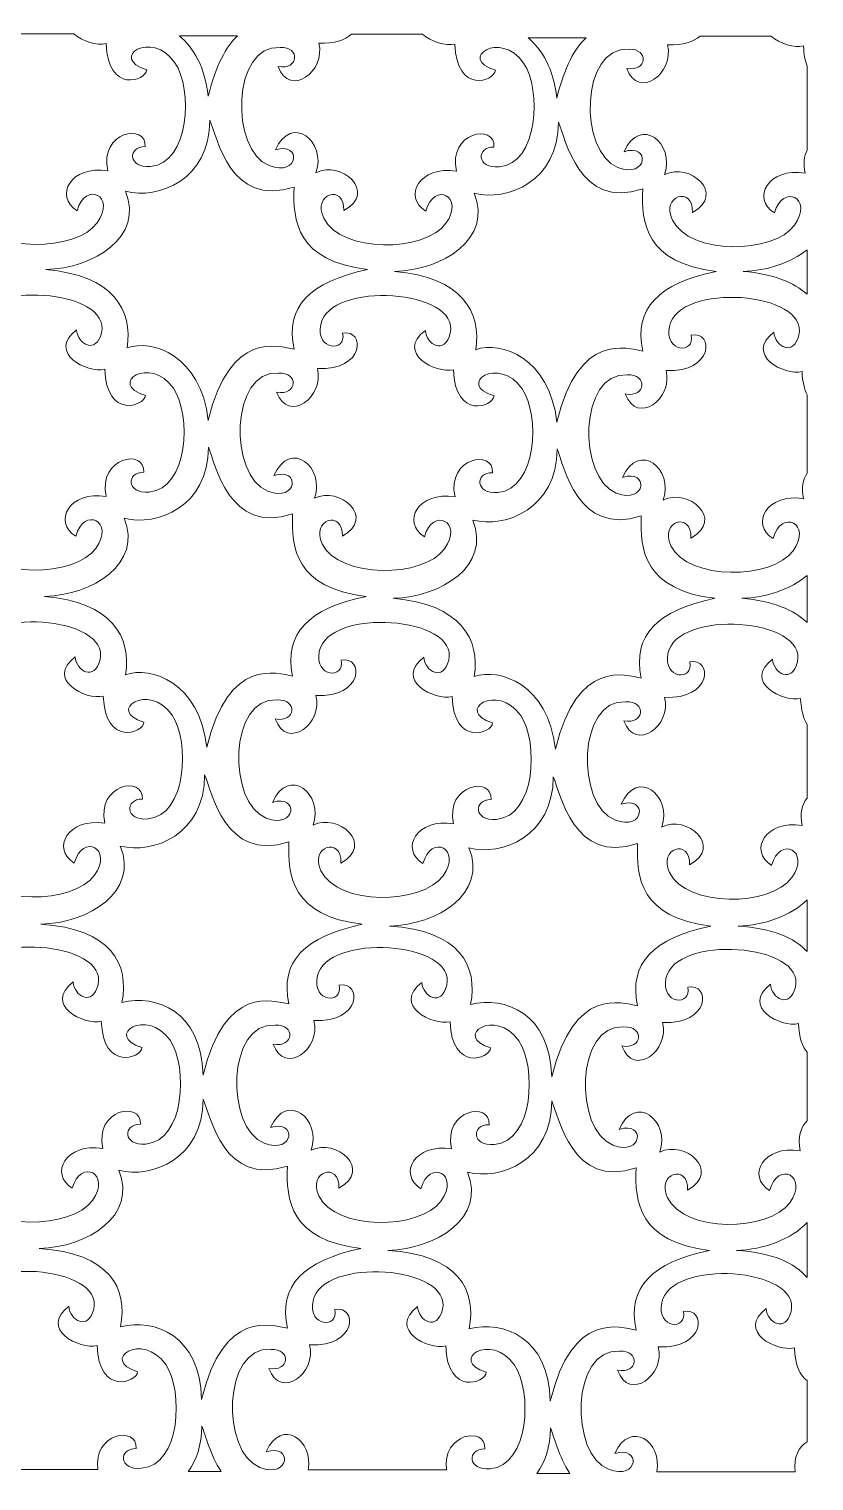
# Model space of a CAD drawing. Header units: millimetres. Extents: x -1200 to 1206, y -596 to 594.
# Drawn here: x 565 to 1206, y -596 to 590 of the extents above; entities that cross this region are included whole.
import ezdxf

# ---------------------------------------------------------------- set-up
doc = ezdxf.new("R2010")
doc.units = ezdxf.units.MM
doc.header["$MEASUREMENT"] = 0
doc.layers.add('Layer 1', color=7, linetype='Continuous')

msp = doc.modelspace()

# ---------------------------------------------------------------- linework, layer by layer
at = {"layer": 'Layer 1', "color": 250, "lineweight": 20}
for points, knots in [([(481.287, 491.1961), (502.9997, 498.3123), (500.8548, 468.9046), (476.1899, 478.412), (444.2929, 490.7093), (445.5205, 577.6183), (485.1098, 574.874), (501.9389, 575.7441), (500.6047, 556.1055), (483.5153, 559.3305), (493.0624, 533.2358), (522.8044, 555.5518), (516.7533, 578.5036), (529.5995, 577.819), (538.2426, 581.1261), (543.3931, 585.7384), (543.3931, 585.7384), (601.3961, 585.7384), (601.3961, 585.7384), (608.3479, 579.3555), (620.547, 575.805), (627.829, 577.6335), (629.2668, 536.4943), (660.4265, 547.3708), (660.9602, 556.2789), (629.3502, 565.686), (665.0533, 589.5657), (683.8972, 562.0899), (698.7549, 540.4311), (695.9162, 480.0488), (664.0926, 477.3472), (645.1352, 475.7378), (645.4054, 493.7609), (659.686, 493.5205), (661.1237, 512.9796), (621.9346, 506.0065), (629.1033, 473.7633), (598.9109, 478.7893), (585.094, 452.8438), (604.0947, 441.2218), (610.8364, 465.8044), (636.3386, 453.358), (620.5536, 431.2945), (603.5676, 407.5457), (534.76, 406.6146), (520.7897, 435.4109), (511.0925, 455.3994), (537.909, 463.769), (537.1418, 441.6569), (564.9791, 456.8141), (534.8567, 483.0091), (514.4182, 472.6011), (523.3382, 498.1693), (494.5068, 521.1728), (481.287, 491.1961)], [0, 0, 0, 0, 0.055555556, 0.055555556, 0.055555556, 0.111111111, 0.111111111, 0.111111111, 0.166666667, 0.166666667, 0.166666667, 0.222222222, 0.222222222, 0.222222222, 0.277777778, 0.277777778, 0.277777778, 0.333333333, 0.333333333, 0.333333333, 0.388888889, 0.388888889, 0.388888889, 0.444444444, 0.444444444, 0.444444444, 0.5, 0.5, 0.5, 0.555555556, 0.555555556, 0.555555556, 0.611111111, 0.611111111, 0.611111111, 0.666666667, 0.666666667, 0.666666667, 0.722222222, 0.722222222, 0.722222222, 0.777777778, 0.777777778, 0.777777778, 0.833333333, 0.833333333, 0.833333333, 0.888888889, 0.888888889, 0.888888889, 0.944444444, 0.944444444, 0.944444444, 1, 1, 1, 1]), ([(735.0352, 584.0194), (725.8283, 575.2361), (717.2287, 560.1398), (711.1408, 534.7601), (708.4788, 558.6064), (699.0185, 574.4481), (687.5633, 584.0194), (687.5633, 584.0194), (735.0352, 584.0194), (735.0352, 584.0194)], [0, 0, 0, 0, 0.333333333, 0.333333333, 0.333333333, 0.666666667, 0.666666667, 0.666666667, 1, 1, 1, 1]), ([(765.928, 490.8341), (787.6409, 497.9502), (785.4959, 468.5425), (760.8309, 478.05), (728.934, 490.3473), (730.1615, 577.2562), (769.7509, 574.512), (786.5801, 575.3821), (785.2458, 555.7435), (768.1564, 558.9684), (777.7035, 532.8739), (807.4456, 555.1898), (801.3944, 578.1416), (814.2406, 577.457), (822.8837, 580.7641), (828.0341, 585.3764), (828.0341, 585.3764), (886.0372, 585.3764), (886.0372, 585.3764), (892.989, 578.9934), (905.188, 575.443), (912.4701, 577.2714), (913.9079, 536.1322), (945.0677, 547.0088), (945.6014, 555.9169), (913.9912, 565.324), (949.6943, 589.2037), (968.5384, 561.7278), (983.3961, 540.0691), (980.5572, 479.6868), (948.7336, 476.9851), (929.7762, 475.3757), (930.0464, 493.3988), (944.327, 493.1584), (945.7648, 512.6176), (906.5757, 505.6444), (913.7444, 473.4012), (883.552, 478.4272), (869.735, 452.4818), (888.7359, 440.8598), (895.4775, 465.4423), (920.9798, 452.9959), (905.1947, 430.9324), (888.2088, 407.1836), (819.4011, 406.2526), (805.4307, 435.0489), (795.7336, 455.0373), (822.5501, 463.407), (821.7828, 441.2949), (849.6202, 456.452), (819.4978, 482.647), (799.0594, 472.239), (807.9793, 497.8072), (779.1479, 520.8108), (765.928, 490.8341)], [0, 0, 0, 0, 0.055555556, 0.055555556, 0.055555556, 0.111111111, 0.111111111, 0.111111111, 0.166666667, 0.166666667, 0.166666667, 0.222222222, 0.222222222, 0.222222222, 0.277777778, 0.277777778, 0.277777778, 0.333333333, 0.333333333, 0.333333333, 0.388888889, 0.388888889, 0.388888889, 0.444444444, 0.444444444, 0.444444444, 0.5, 0.5, 0.5, 0.555555556, 0.555555556, 0.555555556, 0.611111111, 0.611111111, 0.611111111, 0.666666667, 0.666666667, 0.666666667, 0.722222222, 0.722222222, 0.722222222, 0.777777778, 0.777777778, 0.777777778, 0.833333333, 0.833333333, 0.833333333, 0.888888889, 0.888888889, 0.888888889, 0.944444444, 0.944444444, 0.944444444, 1, 1, 1, 1]), ([(1019.6396, 582.5044), (1010.4328, 573.721), (1001.833, 558.6246), (995.7452, 533.245), (993.0833, 557.0913), (983.6229, 572.933), (972.1677, 582.5044), (972.1677, 582.5044), (1019.6396, 582.5044), (1019.6396, 582.5044)], [0, 0, 0, 0, 0.333333333, 0.333333333, 0.333333333, 0.666666667, 0.666666667, 0.666666667, 1, 1, 1, 1]), ([(1050.5325, 489.319), (1072.2453, 496.4351), (1070.1004, 467.0274), (1045.4354, 476.5349), (1013.5384, 488.8322), (1014.766, 575.7411), (1054.3554, 572.9969), (1071.1845, 573.867), (1069.8501, 554.2283), (1052.7608, 557.4533), (1062.3079, 531.3587), (1092.05, 553.6747), (1085.9988, 576.6265), (1098.845, 575.9419), (1107.4881, 579.249), (1112.6386, 583.8612), (1112.6386, 583.8612), (1170.6415, 583.8612), (1170.6415, 583.8612), (1177.5934, 577.4783), (1189.7925, 573.9278), (1197.0745, 575.7563), (1197.3114, 568.9444), (1198.3554, 563.5594), (1199.95, 559.3548), (1199.95, 559.3548), (1199.95, 490.6272), (1199.95, 490.6272), (1197.5649, 485.8294), (1196.6375, 479.5803), (1198.3488, 471.8861), (1168.1564, 476.9121), (1154.3395, 450.9666), (1173.3403, 439.3447), (1180.0819, 463.9272), (1205.5842, 451.4808), (1189.7991, 429.4174), (1172.8132, 405.6685), (1104.0055, 404.7375), (1090.0351, 433.5337), (1080.3379, 453.5223), (1107.1545, 461.8919), (1106.3872, 439.7797), (1134.2245, 454.937), (1104.1023, 481.1319), (1083.6637, 470.7239), (1092.5837, 496.2921), (1063.7523, 519.2956), (1050.5325, 489.319)], [0, 0, 0, 0, 0.0625, 0.0625, 0.0625, 0.125, 0.125, 0.125, 0.1875, 0.1875, 0.1875, 0.25, 0.25, 0.25, 0.3125, 0.3125, 0.3125, 0.375, 0.375, 0.375, 0.4375, 0.4375, 0.4375, 0.5, 0.5, 0.5, 0.5625, 0.5625, 0.5625, 0.625, 0.625, 0.625, 0.6875, 0.6875, 0.6875, 0.75, 0.75, 0.75, 0.8125, 0.8125, 0.8125, 0.875, 0.875, 0.875, 0.9375, 0.9375, 0.9375, 1, 1, 1, 1]), ([(578.6159, 393.1186), (618.1184, 394.2808), (658.8953, 419.849), (643.604, 457.0392), (670.3639, 450.0661), (712.4151, 466.3368), (712.4151, 515.1489), (718.2794, 501.6741), (728.9807, 443.0929), (781.2261, 460.5258), (779.9152, 432.5571), (783.7747, 400.0918), (841.1172, 393.1186), (794.4559, 383.386), (773.5804, 362.9016), (781.2261, 328.0358), (768.4833, 330.3602), (728.9807, 344.3065), (711.1408, 269.9262), (705.183, 323.2928), (665.2301, 336.5636), (644.8783, 329.198), (649.7852, 359.7589), (633.6166, 388.5642), (578.6159, 393.1186)], [0, 0, 0, 0, 0.125, 0.125, 0.125, 0.25, 0.25, 0.25, 0.375, 0.375, 0.375, 0.5, 0.5, 0.5, 0.625, 0.625, 0.625, 0.75, 0.75, 0.75, 0.875, 0.875, 0.875, 1, 1, 1, 1]), ([(863.2202, 391.6035), (902.7229, 392.7657), (943.4998, 418.3339), (928.2084, 455.5241), (954.9683, 448.5509), (997.0194, 464.8217), (997.0194, 513.6337), (1002.8839, 500.159), (1013.5851, 441.5778), (1065.8305, 459.0107), (1064.5195, 431.042), (1068.3791, 398.5767), (1125.7216, 391.6035), (1079.0603, 381.8709), (1058.1849, 361.3865), (1065.8305, 326.5207), (1053.0878, 328.8451), (1013.5851, 342.7914), (995.7452, 268.411), (989.7875, 321.7776), (949.8345, 335.0485), (929.4828, 327.6829), (934.3897, 358.2437), (918.2211, 387.0491), (863.2202, 391.6035)], [0, 0, 0, 0, 0.125, 0.125, 0.125, 0.25, 0.25, 0.25, 0.375, 0.375, 0.375, 0.5, 0.5, 0.5, 0.625, 0.625, 0.625, 0.75, 0.75, 0.75, 0.875, 0.875, 0.875, 1, 1, 1, 1]), ([(1147.8247, 391.6035), (1167.129, 392.1724), (1186.7302, 398.5645), (1199.95, 409.2981), (1199.95, 409.2981), (1199.95, 372.905), (1199.95, 372.905), (1189.2988, 382.6589), (1172.4696, 389.562), (1147.8247, 391.6035)], [0, 0, 0, 0, 0.333333333, 0.333333333, 0.333333333, 0.666666667, 0.666666667, 0.666666667, 1, 1, 1, 1]), ([(480.1162, 225.2943), (501.8289, 232.4105), (499.684, 203.0027), (475.019, 212.5102), (443.122, 224.8076), (444.3496, 311.7164), (483.9389, 308.9722), (500.7681, 309.8423), (499.4338, 290.2037), (482.3445, 293.4287), (491.8915, 267.3341), (521.6336, 289.65), (515.5825, 312.6018), (554.4813, 310.5299), (554.9216, 345.0915), (536.1844, 341.5136), (539.6303, 325.6901), (513.9646, 327.2296), (518.3445, 348.4868), (525.86, 384.9589), (632.3291, 377.2039), (624.0028, 341.5136), (619.8231, 323.597), (604.3049, 332.073), (603.7211, 343.838), (579.2029, 325.2551), (612.3776, 308.1478), (626.6581, 311.7317), (628.0959, 270.5925), (659.2557, 281.469), (659.7894, 290.3771), (628.1792, 299.7842), (663.8825, 323.6639), (682.7264, 296.1881), (697.5841, 274.5293), (694.7453, 214.147), (662.9217, 211.4453), (643.9643, 209.8359), (644.2345, 227.859), (658.5151, 227.6187), (659.9528, 247.0779), (620.7638, 240.1046), (627.9324, 207.8614), (597.74, 212.8874), (583.9231, 186.9419), (602.9239, 175.32), (609.6656, 199.9026), (635.1678, 187.4561), (619.3827, 165.3927), (602.3968, 141.6438), (533.5891, 140.7129), (519.6187, 169.509), (509.9216, 189.4976), (536.7381, 197.8672), (535.9709, 175.7551), (563.8082, 190.9123), (533.6859, 217.1072), (513.2474, 206.6992), (522.1673, 232.2675), (493.336, 255.271), (480.1162, 225.2943)], [0, 0, 0, 0, 0.05, 0.05, 0.05, 0.1, 0.1, 0.1, 0.15, 0.15, 0.15, 0.2, 0.2, 0.2, 0.25, 0.25, 0.25, 0.3, 0.3, 0.3, 0.35, 0.35, 0.35, 0.4, 0.4, 0.4, 0.45, 0.45, 0.45, 0.5, 0.5, 0.5, 0.55, 0.55, 0.55, 0.6, 0.6, 0.6, 0.65, 0.65, 0.65, 0.7, 0.7, 0.7, 0.75, 0.75, 0.75, 0.8, 0.8, 0.8, 0.85, 0.85, 0.85, 0.9, 0.9, 0.9, 0.95, 0.95, 0.95, 1, 1, 1, 1]), ([(764.7572, 224.9323), (786.47, 232.0484), (784.3251, 202.6407), (759.6601, 212.1482), (727.7631, 224.4455), (728.9907, 311.3544), (768.5801, 308.6102), (785.4092, 309.4803), (784.0749, 289.8417), (766.9855, 293.0666), (776.5326, 266.972), (806.2747, 289.2879), (800.2235, 312.2397), (839.1224, 310.1679), (839.5627, 344.7294), (820.8255, 341.1516), (824.2714, 325.3281), (798.6057, 326.8675), (802.9856, 348.1247), (810.5011, 384.5969), (916.9701, 376.8418), (908.6439, 341.1516), (904.4641, 323.2349), (888.946, 331.7111), (888.3623, 343.476), (863.8441, 324.8931), (897.0187, 307.7857), (911.2993, 311.3696), (912.7369, 270.2304), (943.8967, 281.107), (944.4305, 290.0151), (912.8204, 299.4222), (948.5235, 323.3018), (967.3675, 295.826), (982.2252, 274.1672), (979.3864, 213.785), (947.5628, 211.0833), (928.6054, 209.4739), (928.8756, 227.497), (943.1562, 227.2567), (944.5939, 246.7158), (905.4049, 239.7427), (912.5735, 207.4994), (882.3812, 212.5254), (868.5642, 186.5799), (887.565, 174.958), (894.3066, 199.5405), (919.8089, 187.0941), (904.0239, 165.0307), (887.0379, 141.2818), (818.2302, 140.3508), (804.2599, 169.147), (794.5626, 189.1355), (821.3793, 197.5051), (820.612, 175.3931), (848.4493, 190.5502), (818.327, 216.7452), (797.8885, 206.3372), (806.8084, 231.9054), (777.977, 254.909), (764.7572, 224.9323)], [0, 0, 0, 0, 0.05, 0.05, 0.05, 0.1, 0.1, 0.1, 0.15, 0.15, 0.15, 0.2, 0.2, 0.2, 0.25, 0.25, 0.25, 0.3, 0.3, 0.3, 0.35, 0.35, 0.35, 0.4, 0.4, 0.4, 0.45, 0.45, 0.45, 0.5, 0.5, 0.5, 0.55, 0.55, 0.55, 0.6, 0.6, 0.6, 0.65, 0.65, 0.65, 0.7, 0.7, 0.7, 0.75, 0.75, 0.75, 0.8, 0.8, 0.8, 0.85, 0.85, 0.85, 0.9, 0.9, 0.9, 0.95, 0.95, 0.95, 1, 1, 1, 1]), ([(1049.3616, 223.4172), (1071.0744, 230.5333), (1068.9295, 201.1256), (1044.2645, 210.6331), (1012.3675, 222.9304), (1013.5951, 309.8393), (1053.1845, 307.095), (1070.0137, 307.9652), (1068.6793, 288.3266), (1051.5899, 291.5515), (1061.1371, 265.4569), (1090.8791, 287.7728), (1084.8279, 310.7246), (1123.7268, 308.6527), (1124.1671, 343.2143), (1105.4298, 339.6365), (1108.8757, 323.813), (1083.2101, 325.3524), (1087.59, 346.6096), (1095.1056, 383.0818), (1201.5745, 375.3268), (1193.2484, 339.6365), (1189.0686, 321.7198), (1173.5504, 330.1959), (1172.9666, 341.9608), (1148.4485, 323.3779), (1181.623, 306.2705), (1195.9036, 309.8545), (1196.1972, 301.491), (1197.7083, 295.2693), (1199.95, 290.7513), (1199.95, 290.7513), (1199.95, 226.7912), (1199.95, 226.7912), (1196.731, 221.7712), (1195.2098, 214.8346), (1197.1779, 205.9843), (1166.9855, 211.0103), (1153.1686, 185.0648), (1172.1693, 173.4428), (1178.911, 198.0254), (1204.4133, 185.579), (1188.6282, 163.5155), (1171.6424, 139.7667), (1102.8347, 138.8357), (1088.8643, 167.6319), (1079.1671, 187.6204), (1105.9836, 195.99), (1105.2164, 173.8779), (1133.0537, 189.0351), (1102.9313, 215.2301), (1082.4928, 204.8221), (1091.4128, 230.3903), (1062.5815, 253.3938), (1049.3616, 223.4172)], [0, 0, 0, 0, 0.055555556, 0.055555556, 0.055555556, 0.111111111, 0.111111111, 0.111111111, 0.166666667, 0.166666667, 0.166666667, 0.222222222, 0.222222222, 0.222222222, 0.277777778, 0.277777778, 0.277777778, 0.333333333, 0.333333333, 0.333333333, 0.388888889, 0.388888889, 0.388888889, 0.444444444, 0.444444444, 0.444444444, 0.5, 0.5, 0.5, 0.555555556, 0.555555556, 0.555555556, 0.611111111, 0.611111111, 0.611111111, 0.666666667, 0.666666667, 0.666666667, 0.722222222, 0.722222222, 0.722222222, 0.777777778, 0.777777778, 0.777777778, 0.833333333, 0.833333333, 0.833333333, 0.888888889, 0.888888889, 0.888888889, 0.944444444, 0.944444444, 0.944444444, 1, 1, 1, 1]), ([(577.4449, 126.1489), (616.9476, 127.3111), (657.7245, 152.8793), (642.4331, 190.0695), (669.193, 183.0964), (711.2442, 199.367), (711.2442, 248.1792), (717.1086, 234.7044), (727.8098, 176.1232), (780.0552, 193.5561), (778.7443, 165.5874), (782.6038, 133.1221), (839.9463, 126.1489), (793.2851, 116.4163), (772.4096, 95.9319), (780.0552, 61.0661), (767.3125, 63.3905), (727.8098, 77.3369), (709.9699, 2.9565), (704.0122, 56.323), (664.0592, 69.5939), (643.7075, 62.2283), (648.6144, 92.7891), (632.4458, 121.5944), (577.4449, 126.1489)], [0, 0, 0, 0, 0.125, 0.125, 0.125, 0.25, 0.25, 0.25, 0.375, 0.375, 0.375, 0.5, 0.5, 0.5, 0.625, 0.625, 0.625, 0.75, 0.75, 0.75, 0.875, 0.875, 0.875, 1, 1, 1, 1]), ([(862.0494, 124.6338), (901.552, 125.796), (942.3289, 151.3642), (927.0376, 188.5544), (953.7975, 181.5812), (995.8486, 197.852), (995.8486, 246.664), (1001.713, 233.1893), (1012.4142, 174.6081), (1064.6597, 192.041), (1063.3487, 164.0723), (1067.2082, 131.607), (1124.5508, 124.6338), (1077.8894, 114.9012), (1057.014, 94.4168), (1064.6597, 59.551), (1051.9169, 61.8754), (1012.4142, 75.8217), (994.5744, 1.4414), (988.6166, 54.808), (948.6637, 68.0788), (928.3119, 60.7132), (933.2188, 91.274), (917.0502, 120.0794), (862.0494, 124.6338)], [0, 0, 0, 0, 0.125, 0.125, 0.125, 0.25, 0.25, 0.25, 0.375, 0.375, 0.375, 0.5, 0.5, 0.5, 0.625, 0.625, 0.625, 0.75, 0.75, 0.75, 0.875, 0.875, 0.875, 1, 1, 1, 1]), ([(1146.6538, 124.6338), (1166.5352, 125.218), (1186.7335, 131.9873), (1199.95, 143.308), (1199.95, 143.308), (1199.95, 104.8309), (1199.95, 104.8309), (1189.3788, 115.1659), (1172.2195, 122.5163), (1146.6538, 124.6338)], [0, 0, 0, 0, 0.333333333, 0.333333333, 0.333333333, 0.666666667, 0.666666667, 0.666666667, 1, 1, 1, 1]), ([(478.9453, -41.6754), (500.658, -34.5593), (498.5131, -63.967), (473.8482, -54.4595), (441.9512, -42.1621), (443.1787, 44.7467), (482.7681, 42.0025), (499.5972, 42.8727), (498.2629, 23.234), (481.1736, 26.459), (490.7206, 0.3644), (520.4627, 22.6803), (514.4115, 45.6321), (553.3104, 43.5602), (553.7508, 78.1217), (535.0135, 74.5439), (538.4594, 58.7205), (512.7937, 60.2599), (517.1736, 81.5171), (524.6892, 117.9892), (631.1581, 110.2342), (622.832, 74.5439), (618.6522, 56.6273), (603.134, 65.1033), (602.5503, 76.8683), (578.0321, 58.2853), (611.2067, 41.178), (625.4873, 44.762), (626.925, 3.6228), (658.0848, 14.4993), (658.6185, 23.4074), (627.0084, 32.8145), (662.7115, 56.6942), (681.5555, 29.2184), (696.4132, 7.5596), (693.5744, -52.8227), (661.7508, -55.5244), (642.7935, -57.1338), (643.0637, -39.1107), (657.3442, -39.351), (658.7819, -19.8918), (619.5929, -26.865), (626.7615, -59.1083), (596.5692, -54.0822), (582.7523, -80.0277), (601.753, -91.6496), (608.4947, -67.0672), (633.9969, -79.5136), (618.2119, -101.577), (601.2259, -125.3259), (532.4182, -126.2568), (518.4479, -97.4606), (508.7507, -77.4721), (535.5673, -69.1025), (534.8001, -91.2146), (562.6374, -76.0574), (532.515, -49.8625), (512.0765, -60.2705), (520.9964, -34.7022), (492.165, -11.6987), (478.9453, -41.6754)], [0, 0, 0, 0, 0.05, 0.05, 0.05, 0.1, 0.1, 0.1, 0.15, 0.15, 0.15, 0.2, 0.2, 0.2, 0.25, 0.25, 0.25, 0.3, 0.3, 0.3, 0.35, 0.35, 0.35, 0.4, 0.4, 0.4, 0.45, 0.45, 0.45, 0.5, 0.5, 0.5, 0.55, 0.55, 0.55, 0.6, 0.6, 0.6, 0.65, 0.65, 0.65, 0.7, 0.7, 0.7, 0.75, 0.75, 0.75, 0.8, 0.8, 0.8, 0.85, 0.85, 0.85, 0.9, 0.9, 0.9, 0.95, 0.95, 0.95, 1, 1, 1, 1]), ([(763.5863, -42.0374), (785.2991, -34.9212), (783.1542, -64.329), (758.4892, -54.8216), (726.5922, -42.5242), (727.8198, 44.3847), (767.4092, 41.6405), (784.2384, 42.5106), (782.904, 22.872), (765.8147, 26.0969), (775.3618, 0.0023), (805.1039, 22.3182), (799.0527, 45.27), (837.9515, 43.1982), (838.3919, 77.7597), (819.6547, 74.1818), (823.1005, 58.3584), (797.4348, 59.8978), (801.8147, 81.155), (809.3303, 117.6272), (915.7992, 109.8721), (907.4731, 74.1818), (903.2933, 56.2652), (887.7751, 64.7414), (887.1913, 76.5063), (862.6732, 57.9234), (895.8478, 40.816), (910.1284, 44.3999), (911.5661, 3.2607), (942.7259, 14.1373), (943.2596, 23.0453), (911.6495, 32.4524), (947.3526, 56.3322), (966.1966, 28.8563), (981.0543, 7.1976), (978.2155, -53.1847), (946.3919, -55.8864), (927.4345, -57.4958), (927.7047, -39.4727), (941.9853, -39.713), (943.4231, -20.2539), (904.234, -27.2271), (911.4027, -59.4703), (881.2103, -54.4443), (867.3933, -80.3898), (886.3941, -92.0117), (893.1357, -67.4292), (918.638, -79.8756), (902.853, -101.939), (885.8671, -125.6879), (817.0594, -126.6189), (803.089, -97.8227), (793.3918, -77.8342), (820.2084, -69.4646), (819.4411, -91.5766), (847.2784, -76.4195), (817.1561, -50.2245), (796.7176, -60.6325), (805.6375, -35.0642), (776.8062, -12.0607), (763.5863, -42.0374)], [0, 0, 0, 0, 0.05, 0.05, 0.05, 0.1, 0.1, 0.1, 0.15, 0.15, 0.15, 0.2, 0.2, 0.2, 0.25, 0.25, 0.25, 0.3, 0.3, 0.3, 0.35, 0.35, 0.35, 0.4, 0.4, 0.4, 0.45, 0.45, 0.45, 0.5, 0.5, 0.5, 0.55, 0.55, 0.55, 0.6, 0.6, 0.6, 0.65, 0.65, 0.65, 0.7, 0.7, 0.7, 0.75, 0.75, 0.75, 0.8, 0.8, 0.8, 0.85, 0.85, 0.85, 0.9, 0.9, 0.9, 0.95, 0.95, 0.95, 1, 1, 1, 1]), ([(1048.1908, -43.5525), (1069.9036, -36.4364), (1067.7586, -65.8441), (1043.0937, -56.3366), (1011.1967, -44.0393), (1012.4243, 42.8696), (1052.0137, 40.1253), (1068.8427, 40.9954), (1067.5084, 21.3569), (1050.4191, 24.5818), (1059.9661, -1.5128), (1089.7082, 20.8031), (1083.6571, 43.7549), (1122.5559, 41.683), (1122.9962, 76.2446), (1104.259, 72.6668), (1107.7049, 56.8433), (1082.0392, 58.3827), (1086.4191, 79.6399), (1093.9347, 116.1121), (1200.4037, 108.3571), (1192.0775, 72.6668), (1187.8977, 54.7501), (1172.3796, 63.2262), (1171.7958, 74.9911), (1147.2776, 56.4082), (1180.4522, 39.3008), (1194.7328, 42.8848), (1195.0731, 33.14), (1197.0745, 26.3129), (1199.95, 21.6885), (1199.95, 21.6885), (1199.95, -38.5295), (1199.95, -38.5295), (1195.9571, -43.6286), (1193.8121, -51.119), (1196.0071, -60.9854), (1165.8146, -55.9594), (1151.9978, -81.9049), (1170.9985, -93.5269), (1177.7402, -68.9443), (1203.2424, -81.3907), (1187.4574, -103.4542), (1170.4715, -127.203), (1101.6637, -128.134), (1087.6934, -99.3378), (1077.9962, -79.3493), (1104.8127, -70.9797), (1104.0455, -93.0917), (1131.8828, -77.9346), (1101.7605, -51.7396), (1081.322, -62.1476), (1090.242, -36.5794), (1061.4106, -13.5758), (1048.1908, -43.5525)], [0, 0, 0, 0, 0.055555556, 0.055555556, 0.055555556, 0.111111111, 0.111111111, 0.111111111, 0.166666667, 0.166666667, 0.166666667, 0.222222222, 0.222222222, 0.222222222, 0.277777778, 0.277777778, 0.277777778, 0.333333333, 0.333333333, 0.333333333, 0.388888889, 0.388888889, 0.388888889, 0.444444444, 0.444444444, 0.444444444, 0.5, 0.5, 0.5, 0.555555556, 0.555555556, 0.555555556, 0.611111111, 0.611111111, 0.611111111, 0.666666667, 0.666666667, 0.666666667, 0.722222222, 0.722222222, 0.722222222, 0.777777778, 0.777777778, 0.777777778, 0.833333333, 0.833333333, 0.833333333, 0.888888889, 0.888888889, 0.888888889, 0.944444444, 0.944444444, 0.944444444, 1, 1, 1, 1]), ([(574.386, -141.5723), (613.8887, -140.41), (654.6656, -114.8418), (639.3743, -77.6517), (666.134, -84.6248), (708.1853, -68.3541), (708.1853, -19.542), (714.0497, -33.0167), (724.7509, -91.598), (776.9964, -74.1651), (775.6853, -102.1338), (779.5449, -134.5991), (836.8874, -141.5723), (790.2261, -151.3048), (769.3506, -171.7893), (776.9964, -206.6551), (764.2535, -204.3306), (724.7509, -190.3844), (706.911, -264.7647), (705.6367, -212.466), (668.6826, -198.5197), (640.6485, -205.4928), (647.0199, -174.1136), (631.7286, -145.0588), (574.386, -141.5723)], [0, 0, 0, 0, 0.125, 0.125, 0.125, 0.25, 0.25, 0.25, 0.375, 0.375, 0.375, 0.5, 0.5, 0.5, 0.625, 0.625, 0.625, 0.75, 0.75, 0.75, 0.875, 0.875, 0.875, 1, 1, 1, 1]), ([(858.9905, -143.0874), (898.493, -141.9252), (939.27, -116.3569), (923.9787, -79.1667), (950.7385, -86.1399), (992.7897, -69.8692), (992.7897, -21.0571), (998.654, -34.5319), (1009.3553, -93.113), (1061.6007, -75.6801), (1060.2898, -103.6489), (1064.1492, -136.1142), (1121.4918, -143.0874), (1074.8305, -152.82), (1053.955, -173.3044), (1061.6007, -208.1702), (1048.8579, -205.8458), (1009.3553, -191.8994), (991.5154, -266.2798), (990.2411, -213.9811), (953.287, -200.0348), (925.2529, -207.008), (931.6244, -175.6287), (916.3329, -146.5739), (858.9905, -143.0874)], [0, 0, 0, 0, 0.125, 0.125, 0.125, 0.25, 0.25, 0.25, 0.375, 0.375, 0.375, 0.5, 0.5, 0.5, 0.625, 0.625, 0.625, 0.75, 0.75, 0.75, 0.875, 0.875, 0.875, 1, 1, 1, 1]), ([(1143.5948, -143.0874), (1165.0841, -142.4545), (1186.9403, -134.6051), (1199.95, -121.5868), (1199.95, -121.5868), (1199.95, -163.8547), (1199.95, -163.8547), (1189.639, -152.6252), (1171.659, -144.7941), (1143.5948, -143.0874)], [0, 0, 0, 0, 0.333333333, 0.333333333, 0.333333333, 0.666666667, 0.666666667, 0.666666667, 1, 1, 1, 1]), ([(477.314, -307.2091), (499.0268, -300.0929), (496.8819, -329.5007), (472.2169, -319.9932), (440.3199, -307.6958), (441.5475, -220.787), (481.1369, -223.5311), (497.9661, -222.661), (496.6317, -242.2997), (479.5424, -239.0747), (489.0895, -265.1693), (518.8315, -242.8534), (512.7804, -219.9016), (551.6792, -221.9734), (552.1195, -187.4119), (533.3823, -190.9898), (536.8282, -206.8132), (511.1625, -205.2738), (515.5424, -184.0166), (523.058, -147.5445), (629.5269, -155.2995), (621.2008, -190.9898), (617.021, -208.9064), (601.5029, -200.4303), (600.919, -188.6654), (576.4009, -207.2483), (609.5754, -224.3556), (623.856, -220.7717), (625.2938, -261.9109), (656.4536, -251.0344), (656.9874, -242.1263), (625.3772, -232.7192), (661.0803, -208.8395), (679.9244, -236.3153), (694.782, -257.9741), (691.9432, -318.3564), (660.1196, -321.058), (641.1622, -322.6675), (641.4324, -304.6444), (655.713, -304.8847), (657.1508, -285.4255), (617.9617, -292.3987), (625.1304, -324.642), (594.9379, -319.6159), (581.121, -345.5614), (600.1217, -357.1833), (606.8635, -332.6008), (632.3658, -345.0473), (616.5806, -367.1107), (599.5948, -390.8596), (530.7871, -391.7905), (516.8167, -362.9943), (507.1195, -343.0058), (533.936, -334.6362), (533.1688, -356.7483), (561.0061, -341.5911), (530.8837, -315.3962), (510.4453, -325.8042), (519.3653, -300.2359), (490.5339, -277.2324), (477.314, -307.2091)], [0, 0, 0, 0, 0.05, 0.05, 0.05, 0.1, 0.1, 0.1, 0.15, 0.15, 0.15, 0.2, 0.2, 0.2, 0.25, 0.25, 0.25, 0.3, 0.3, 0.3, 0.35, 0.35, 0.35, 0.4, 0.4, 0.4, 0.45, 0.45, 0.45, 0.5, 0.5, 0.5, 0.55, 0.55, 0.55, 0.6, 0.6, 0.6, 0.65, 0.65, 0.65, 0.7, 0.7, 0.7, 0.75, 0.75, 0.75, 0.8, 0.8, 0.8, 0.85, 0.85, 0.85, 0.9, 0.9, 0.9, 0.95, 0.95, 0.95, 1, 1, 1, 1]), ([(761.9552, -307.5711), (783.6679, -300.4549), (781.523, -329.8627), (756.8581, -320.3552), (724.9611, -308.0579), (726.1887, -221.149), (765.778, -223.8932), (782.6071, -223.0231), (781.2728, -242.6617), (764.1835, -239.4368), (773.7305, -265.5314), (803.4726, -243.2155), (797.4215, -220.2637), (836.3203, -222.3355), (836.7606, -187.774), (818.0234, -191.3518), (821.4693, -207.1753), (795.8036, -205.6358), (800.1835, -184.3787), (807.699, -147.9065), (914.1681, -155.6616), (905.8418, -191.3518), (901.6621, -209.2685), (886.1439, -200.7923), (885.5602, -189.0274), (861.0419, -207.6103), (894.2166, -224.7177), (908.4972, -221.1338), (909.9349, -262.273), (941.0947, -251.3964), (941.6284, -242.4883), (910.0183, -233.0812), (945.7215, -209.2015), (964.5654, -236.6773), (979.4231, -258.3361), (976.5844, -318.7184), (944.7608, -321.4201), (925.8034, -323.0295), (926.0736, -305.0063), (940.3542, -305.2467), (941.7918, -285.7876), (902.6028, -292.7607), (909.7715, -325.004), (879.579, -319.978), (865.7622, -345.9235), (884.7629, -357.5454), (891.5046, -332.9629), (917.0068, -345.4093), (901.2218, -367.4727), (884.2358, -391.2216), (815.4281, -392.1526), (801.4577, -363.3564), (791.7606, -343.3679), (818.5771, -334.9983), (817.8099, -357.1103), (845.6472, -341.9532), (815.5249, -315.7582), (795.0864, -326.1662), (804.0063, -300.5979), (775.175, -277.5944), (761.9552, -307.5711)], [0, 0, 0, 0, 0.05, 0.05, 0.05, 0.1, 0.1, 0.1, 0.15, 0.15, 0.15, 0.2, 0.2, 0.2, 0.25, 0.25, 0.25, 0.3, 0.3, 0.3, 0.35, 0.35, 0.35, 0.4, 0.4, 0.4, 0.45, 0.45, 0.45, 0.5, 0.5, 0.5, 0.55, 0.55, 0.55, 0.6, 0.6, 0.6, 0.65, 0.65, 0.65, 0.7, 0.7, 0.7, 0.75, 0.75, 0.75, 0.8, 0.8, 0.8, 0.85, 0.85, 0.85, 0.9, 0.9, 0.9, 0.95, 0.95, 0.95, 1, 1, 1, 1]), ([(1046.5595, -309.0862), (1068.2723, -301.9701), (1066.1274, -331.3778), (1041.4624, -321.8703), (1009.5655, -309.573), (1010.793, -222.6641), (1050.3824, -225.4084), (1067.2115, -224.5382), (1065.8773, -244.1768), (1048.7878, -240.9519), (1058.335, -267.0465), (1088.077, -244.7306), (1082.0258, -221.7788), (1120.9247, -223.8507), (1121.3651, -189.2891), (1102.6278, -192.8669), (1106.0737, -208.6904), (1080.408, -207.151), (1084.7879, -185.8938), (1092.3035, -149.4216), (1198.7724, -157.1766), (1190.4463, -192.8669), (1186.2666, -210.7836), (1170.7483, -202.3075), (1170.1646, -190.5426), (1145.6464, -209.1255), (1178.821, -226.2328), (1193.1016, -222.6489), (1193.5018, -234.1491), (1196.2205, -241.5878), (1199.95, -246.1392), (1199.95, -246.1392), (1199.95, -302.2135), (1199.95, -302.2135), (1194.9463, -307.2729), (1191.9007, -315.3809), (1194.3758, -326.5191), (1164.1835, -321.4931), (1150.3665, -347.4386), (1169.3673, -359.0605), (1176.1089, -334.478), (1201.6112, -346.9244), (1185.8262, -368.9878), (1168.8402, -392.7367), (1100.0326, -393.6677), (1086.0622, -364.8714), (1076.3649, -344.883), (1103.1816, -336.5134), (1102.4143, -358.6254), (1130.2517, -343.4683), (1100.1293, -317.2733), (1079.6908, -327.6813), (1088.6107, -302.1131), (1059.7793, -279.1095), (1046.5595, -309.0862)], [0, 0, 0, 0, 0.055555556, 0.055555556, 0.055555556, 0.111111111, 0.111111111, 0.111111111, 0.166666667, 0.166666667, 0.166666667, 0.222222222, 0.222222222, 0.222222222, 0.277777778, 0.277777778, 0.277777778, 0.333333333, 0.333333333, 0.333333333, 0.388888889, 0.388888889, 0.388888889, 0.444444444, 0.444444444, 0.444444444, 0.5, 0.5, 0.5, 0.555555556, 0.555555556, 0.555555556, 0.611111111, 0.611111111, 0.611111111, 0.666666667, 0.666666667, 0.666666667, 0.722222222, 0.722222222, 0.722222222, 0.777777778, 0.777777778, 0.777777778, 0.833333333, 0.833333333, 0.833333333, 0.888888889, 0.888888889, 0.888888889, 0.944444444, 0.944444444, 0.944444444, 1, 1, 1, 1]), ([(573.2152, -406.4062), (612.7178, -405.244), (653.4947, -379.6758), (638.2034, -342.4856), (664.9632, -349.4588), (707.0144, -333.188), (707.0144, -284.3759), (712.8787, -297.8507), (723.5801, -356.4319), (775.8254, -338.999), (774.5145, -366.9677), (778.374, -399.433), (835.7165, -406.4062), (789.0552, -416.1388), (768.1797, -436.6232), (775.8254, -471.489), (763.0826, -469.1646), (723.5801, -455.2183), (705.7402, -529.5986), (704.4658, -477.2999), (667.5117, -463.3536), (639.4776, -470.3268), (645.8491, -438.9476), (630.5577, -409.8928), (573.2152, -406.4062)], [0, 0, 0, 0, 0.125, 0.125, 0.125, 0.25, 0.25, 0.25, 0.375, 0.375, 0.375, 0.5, 0.5, 0.5, 0.625, 0.625, 0.625, 0.75, 0.75, 0.75, 0.875, 0.875, 0.875, 1, 1, 1, 1]), ([(857.8196, -407.9213), (897.3222, -406.7591), (938.0992, -381.1909), (922.8077, -344.0007), (949.5676, -350.9739), (991.6188, -334.7031), (991.6188, -285.8911), (997.4831, -299.3658), (1008.1844, -357.947), (1060.4298, -340.5141), (1059.1189, -368.4828), (1062.9784, -400.9481), (1120.3209, -407.9213), (1073.6597, -417.6539), (1052.7842, -438.1383), (1060.4298, -473.0041), (1047.6871, -470.6797), (1008.1844, -456.7334), (990.3445, -531.1138), (989.0703, -478.8151), (952.1162, -464.8687), (924.0821, -471.8419), (930.4534, -440.4627), (915.1621, -411.4079), (857.8196, -407.9213)], [0, 0, 0, 0, 0.125, 0.125, 0.125, 0.25, 0.25, 0.25, 0.375, 0.375, 0.375, 0.5, 0.5, 0.5, 0.625, 0.625, 0.625, 0.75, 0.75, 0.75, 0.875, 0.875, 0.875, 1, 1, 1, 1]), ([(1142.424, -407.9213), (1164.5704, -407.2702), (1187.1071, -398.9523), (1199.95, -385.2129), (1199.95, -385.2129), (1199.95, -430.0182), (1199.95, -430.0182), (1189.8558, -418.0768), (1171.5823, -409.695), (1142.424, -407.9213)], [0, 0, 0, 0, 0.333333333, 0.333333333, 0.333333333, 0.666666667, 0.666666667, 0.666666667, 1, 1, 1, 1]), ([(473.8015, -572.043), (495.5142, -564.9268), (493.3693, -594.3346), (468.7044, -584.8271), (436.8074, -572.5298), (438.035, -485.6209), (477.6242, -488.3651), (494.4534, -487.495), (493.1191, -507.1336), (476.0298, -503.9087), (485.5768, -530.0033), (515.3189, -507.6874), (509.2678, -484.7356), (548.1666, -486.8074), (548.6069, -452.2458), (529.8697, -455.8237), (533.3156, -471.6472), (507.6499, -470.1077), (512.0298, -448.8505), (519.5453, -412.3784), (626.0144, -420.1335), (617.6881, -455.8237), (613.5084, -473.7404), (597.9902, -465.2642), (597.4065, -453.4993), (572.8882, -472.0822), (606.0629, -489.1896), (620.3435, -485.6057), (621.7812, -526.7449), (652.941, -515.8683), (653.4747, -506.9602), (621.8646, -497.5531), (657.5678, -473.6734), (676.4117, -501.1492), (691.2694, -522.808), (688.4307, -583.1903), (656.6071, -585.8919), (637.6497, -587.5014), (637.9199, -569.4782), (652.2005, -569.7186), (653.5981, -550.8102), (616.6407, -556.8584), (621.1174, -586.7925), (621.1174, -586.7925), (507.9901, -586.7925), (507.9901, -586.7925), (512.9772, -562.8793), (486.354, -543.5784), (473.8015, -572.043)], [0, 0, 0, 0, 0.0625, 0.0625, 0.0625, 0.125, 0.125, 0.125, 0.1875, 0.1875, 0.1875, 0.25, 0.25, 0.25, 0.3125, 0.3125, 0.3125, 0.375, 0.375, 0.375, 0.4375, 0.4375, 0.4375, 0.5, 0.5, 0.5, 0.5625, 0.5625, 0.5625, 0.625, 0.625, 0.625, 0.6875, 0.6875, 0.6875, 0.75, 0.75, 0.75, 0.8125, 0.8125, 0.8125, 0.875, 0.875, 0.875, 0.9375, 0.9375, 0.9375, 1, 1, 1, 1]), ([(758.4425, -572.405), (780.1553, -565.2889), (778.0104, -594.6966), (753.3454, -585.1892), (721.4485, -572.8918), (722.676, -485.9829), (762.2654, -488.7272), (779.0945, -487.857), (777.7602, -507.4957), (760.6708, -504.2708), (770.218, -530.3653), (799.96, -508.0494), (793.9088, -485.0976), (832.8077, -487.1695), (833.2481, -452.6079), (814.5108, -456.1857), (817.9567, -472.0092), (792.291, -470.4698), (796.6709, -449.2126), (804.1865, -412.7404), (910.6554, -420.4955), (902.3293, -456.1857), (898.1494, -474.1024), (882.6313, -465.6263), (882.0476, -453.8614), (857.5294, -472.4443), (890.704, -489.5517), (904.9846, -485.9677), (906.4222, -527.1069), (937.5821, -516.2304), (938.1158, -507.3222), (906.5057, -497.9152), (942.2088, -474.0355), (961.0528, -501.5113), (975.9105, -523.17), (973.0717, -583.5524), (941.2481, -586.254), (922.2907, -587.8635), (922.5609, -569.8403), (936.8415, -570.0807), (938.2392, -551.1722), (901.2818, -557.2205), (905.7585, -587.1546), (905.7585, -587.1546), (792.6313, -587.1546), (792.6313, -587.1546), (797.6183, -563.2414), (770.9952, -543.9405), (758.4425, -572.405)], [0, 0, 0, 0, 0.0625, 0.0625, 0.0625, 0.125, 0.125, 0.125, 0.1875, 0.1875, 0.1875, 0.25, 0.25, 0.25, 0.3125, 0.3125, 0.3125, 0.375, 0.375, 0.375, 0.4375, 0.4375, 0.4375, 0.5, 0.5, 0.5, 0.5625, 0.5625, 0.5625, 0.625, 0.625, 0.625, 0.6875, 0.6875, 0.6875, 0.75, 0.75, 0.75, 0.8125, 0.8125, 0.8125, 0.875, 0.875, 0.875, 0.9375, 0.9375, 0.9375, 1, 1, 1, 1]), ([(1043.0469, -573.9202), (1064.7597, -566.804), (1062.6148, -596.2118), (1037.9498, -586.7043), (1006.0528, -574.4069), (1007.2804, -487.4981), (1046.8698, -490.2423), (1063.699, -489.3721), (1062.3646, -509.0108), (1045.2753, -505.7858), (1054.8224, -531.8804), (1084.5645, -509.5645), (1078.5133, -486.6127), (1117.4121, -488.6846), (1117.8524, -454.1231), (1099.1152, -457.7009), (1102.5611, -473.5243), (1076.8954, -471.9849), (1081.2753, -450.7277), (1088.7909, -414.2556), (1195.2598, -422.0106), (1186.9337, -457.7009), (1182.7539, -475.6175), (1167.2358, -467.1414), (1166.6519, -455.3765), (1142.1338, -473.9594), (1175.3083, -491.0667), (1189.5889, -487.4828), (1190.1094, -502.3632), (1194.5093, -510.4437), (1199.95, -514.268), (1199.95, -514.268), (1199.95, -564.1663), (1199.95, -564.1663), (1193.4985, -568.3921), (1188.5548, -576.5792), (1190.3629, -588.6697), (1190.3629, -588.6697), (1077.2356, -588.6697), (1077.2356, -588.6697), (1082.2226, -564.7565), (1055.5996, -545.4556), (1043.0469, -573.9202)], [0, 0, 0, 0, 0.071428571, 0.071428571, 0.071428571, 0.142857143, 0.142857143, 0.142857143, 0.214285714, 0.214285714, 0.214285714, 0.285714286, 0.285714286, 0.285714286, 0.357142857, 0.357142857, 0.357142857, 0.428571429, 0.428571429, 0.428571429, 0.5, 0.5, 0.5, 0.571428571, 0.571428571, 0.571428571, 0.642857143, 0.642857143, 0.642857143, 0.714285714, 0.714285714, 0.714285714, 0.785714286, 0.785714286, 0.785714286, 0.857142857, 0.857142857, 0.857142857, 0.928571429, 0.928571429, 0.928571429, 1, 1, 1, 1]), ([(694.792, -588.5114), (701.5237, -579.2535), (705.8435, -566.9622), (705.8435, -551.3456), (708.6556, -557.8107), (712.5752, -574.6564), (721.6686, -588.5114), (721.6686, -588.5114), (694.792, -588.5114), (694.792, -588.5114)], [0, 0, 0, 0, 0.333333333, 0.333333333, 0.333333333, 0.666666667, 0.666666667, 0.666666667, 1, 1, 1, 1]), ([(979.3964, -590.0266), (986.1281, -580.7686), (990.448, -568.4774), (990.448, -552.8608), (993.26, -559.3259), (997.1796, -576.1715), (1006.273, -590.0266), (1006.273, -590.0266), (979.3964, -590.0266), (979.3964, -590.0266)], [0, 0, 0, 0, 0.333333333, 0.333333333, 0.333333333, 0.666666667, 0.666666667, 0.666666667, 1, 1, 1, 1])]:
    msp.add_open_spline(points, degree=3, knots=knots, dxfattribs=at)

doc.saveas('drawing.dxf')
